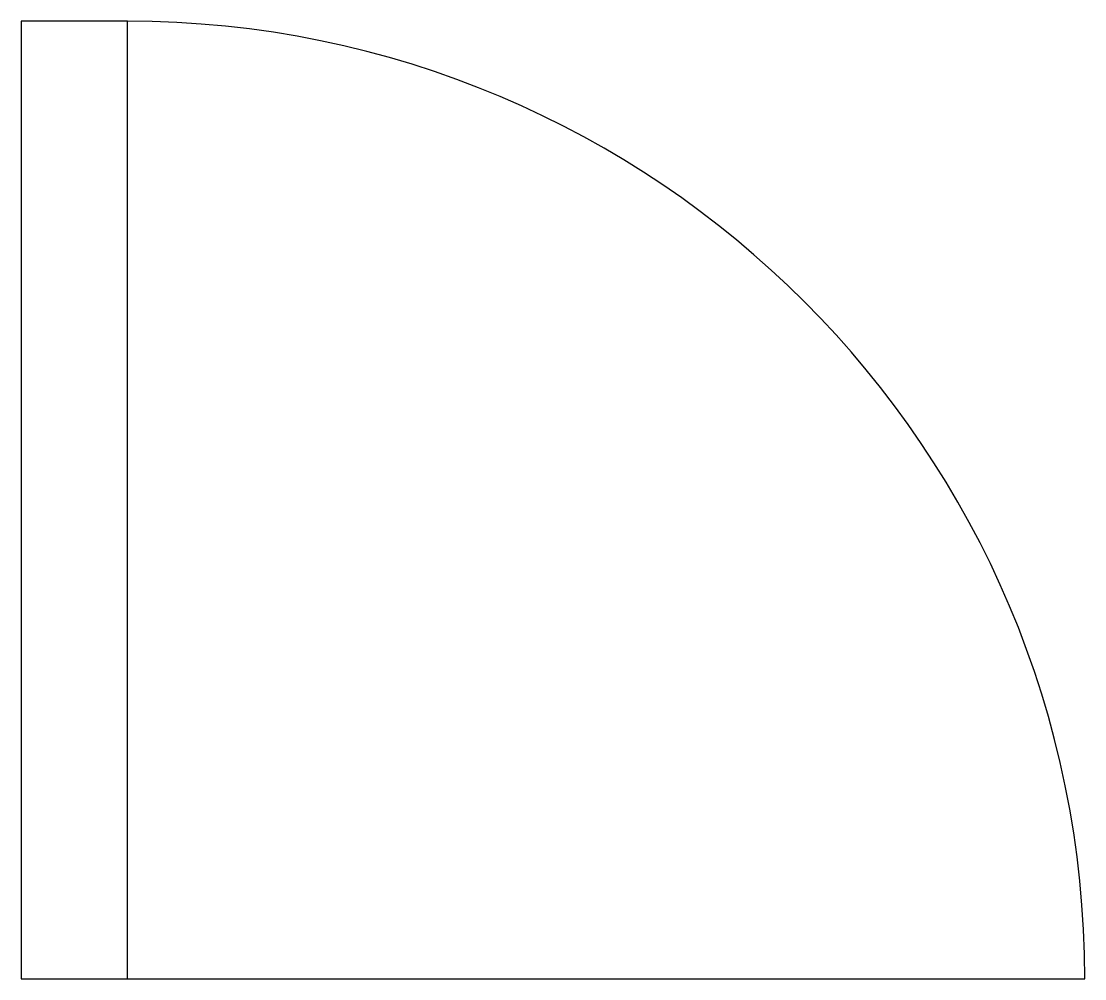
# Model space of a CAD drawing. Header units: millimetres. Extents: x -50 to 950, y 0 to 900.
import ezdxf

# ---------------------------------------------------------------- set-up
doc = ezdxf.new("R2010")
doc.units = ezdxf.units.MM

msp = doc.modelspace()

# ---------------------------------------------------------------- linework, layer by layer
msp.add_line((50, 0), (950, 0))
msp.add_lwpolyline([(-50, 0), (50, 0), (50, 900), (-50, 900)], close=True)
msp.add_arc((50, 0), 900, 0, 90)

doc.saveas('drawing.dxf')
